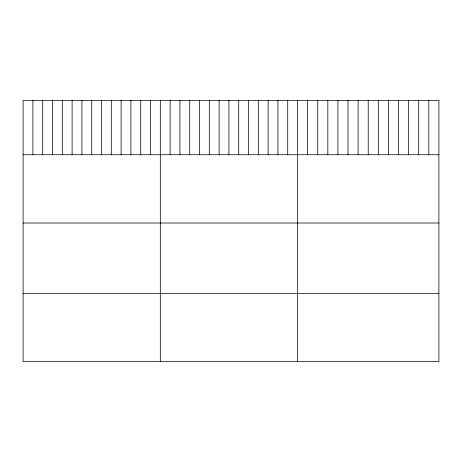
<?xml version="1.0" encoding="UTF-8"?>
<svg xmlns="http://www.w3.org/2000/svg" width="462" height="462" viewBox="0 0 462 462"><rect width="100%" height="100%" fill="white"/><g stroke="black" fill="none" stroke-linecap="round" stroke-linejoin="round"><path stroke-width="0.69" d="M438.9 154.735L438.9 361.642L23.1 361.642L23.1 100.358L438.9 100.358L438.9 154.735L23.1 154.735M23.1 223.013L438.9 223.013M23.1 293.364L438.9 293.364M428.8 100.358L428.8 154.735M418.705 100.358L418.705 154.735M408.604 100.358L408.604 154.735M398.51 100.358L398.51 154.735M388.409 100.358L388.409 154.735M378.314 100.358L378.314 154.735M368.214 100.358L368.214 154.735M358.114 100.358L358.114 154.735M348.019 100.358L348.019 154.735M337.918 100.358L337.918 154.735M327.824 100.358L327.824 154.735M317.723 100.358L317.723 154.735M307.628 100.358L307.628 154.735M297.528 100.358L297.528 361.642M287.728 100.358L287.728 154.735M277.928 100.358L277.928 154.735M268.127 100.358L268.127 154.735M258.322 100.358L258.322 154.735M248.521 100.358L248.521 154.735M238.721 100.358L238.721 154.735M228.921 100.358L228.921 154.735M219.121 100.358L219.121 154.735M209.321 100.358L209.321 154.735M199.52 100.358L199.52 154.735M189.715 100.358L189.715 154.735M179.914 100.358L179.914 154.735M170.114 100.358L170.114 154.735M160.314 100.358L160.314 361.642M150.514 100.358L150.514 154.735M140.714 100.358L140.714 154.735M130.913 100.358L130.913 154.735M121.108 100.358L121.108 154.735M111.307 100.358L111.307 154.735M101.507 100.358L101.507 154.735M91.707 100.358L91.707 154.735M81.907 100.358L81.907 154.735M72.107 100.358L72.107 154.735M62.306 100.358L62.306 154.735M52.501 100.358L52.501 154.735M42.7 100.358L42.7 154.735M32.9 100.358L32.9 154.735"/></g></svg>
